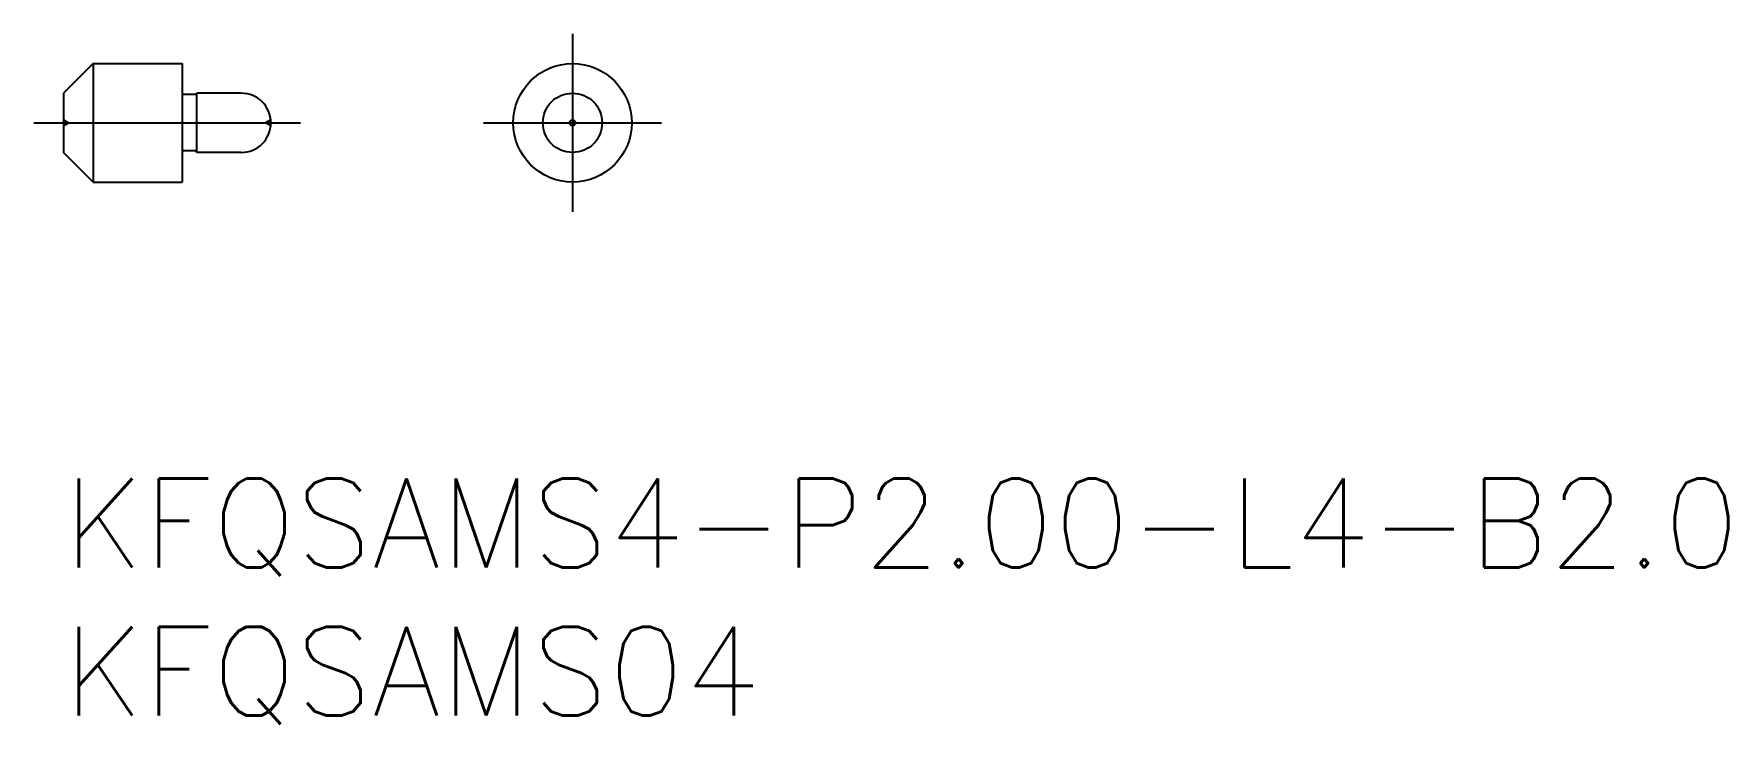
# Model space of a CAD drawing. Extents: x -1 to 56.2, y -8.3 to 15.
import ezdxf

# ---------------------------------------------------------------- set-up
doc = ezdxf.new("R2010")
doc.units = 0
doc.header["$LTSCALE"] = 0.5
doc.linetypes.add('CENTER', pattern=[50.8, 31.75, -6.35, 6.35, -6.35])
doc.linetypes.add('DASHED', pattern=[19.05, 12.7, -6.35])
for name, color, linetype in [('MSM_CENTER', 1, 'CENTER'), ('MSM_CONTINUOUS', 7, 'CONTINUOUS'), ('MSM_DASHED', 4, 'DASHED'), ('MSM_PART_NUMBER', 7, 'CONTINUOUS')]:
    doc.layers.add(name, color=color, linetype=linetype)
doc.styles.get("Standard").update_dxf_attribs({"font": 'txt.shx', "height": 3, "bigfont": 'bigfont.shx'})

# ---------------------------------------------------------------- blocks, each defined once
blk = doc.blocks.new('*U9')
at = {"layer": 'MSM_PART_NUMBER'}
blk.add_text('KFQSAMS4-P2.00-L4-B2.0', height=3, dxfattribs=at).set_placement((0, -3))
blk = doc.blocks.new('*U10')
at = {"layer": 'MSM_PART_NUMBER'}
blk.add_text('KFQSAMS04', height=3, dxfattribs=at).set_placement((0, -8))

msp = doc.modelspace()

# ---------------------------------------------------------------- linework, layer by layer
at = {"layer": 'MSM_CENTER'}
for p, q in [((17.18, 15), (17.18, 9)), ((-1, 12), (8, 12)), ((14.18, 12), (20.18, 12))]:
    msp.add_line(p, q, dxfattribs=at)
at = {"layer": 'MSM_CONTINUOUS'}
for p, q in [((1, 14), (0, 13)), ((1, 14), (4, 14)), ((1, 14), (1, 10)), ((4, 14), (4, 10)), ((0, 13), (0, 11)), ((4.45, 12.95), (4.05, 12.95)), ((6, 13), (4.5, 13)), ((4.5, 11), (4.5, 13)), ((1, 10), (0, 11)), ((4.45, 11.05), (4.05, 11.05)), ((6, 11), (4.5, 11)), ((1, 10), (4, 10))]:
    msp.add_line(p, q, dxfattribs=at)
for radius in [2, 1, 0.1]:
    msp.add_circle((17.18, 12), radius, dxfattribs=at)
for centre, radius, start, end in [((4.05, 13), 0.05, 180, 270), ((4.45, 13), 0.05, 270, 0), ((6, 12), 1, 270, 90), ((4.05, 11), 0.05, 90, 180), ((4.45, 11), 0.05, 0, 90)]:
    msp.add_arc(centre, radius, start, end, dxfattribs=at)
at = {"layer": 'MSM_DASHED'}
for p, q in [((0, 12.1), (0.173, 12)), ((6.995, 12.1), (6.822, 12)), ((0, 11.9), (0.173, 12)), ((6.995, 11.9), (6.822, 12))]:
    msp.add_line(p, q, dxfattribs=at)

# ---------------------------------------------------------------- block references
at = {"layer": 'MSM_CONTINUOUS'}
for name in ['*U9', '*U10']:
    msp.add_blockref(name, (0, 0), dxfattribs=at)

doc.saveas('drawing.dxf')
